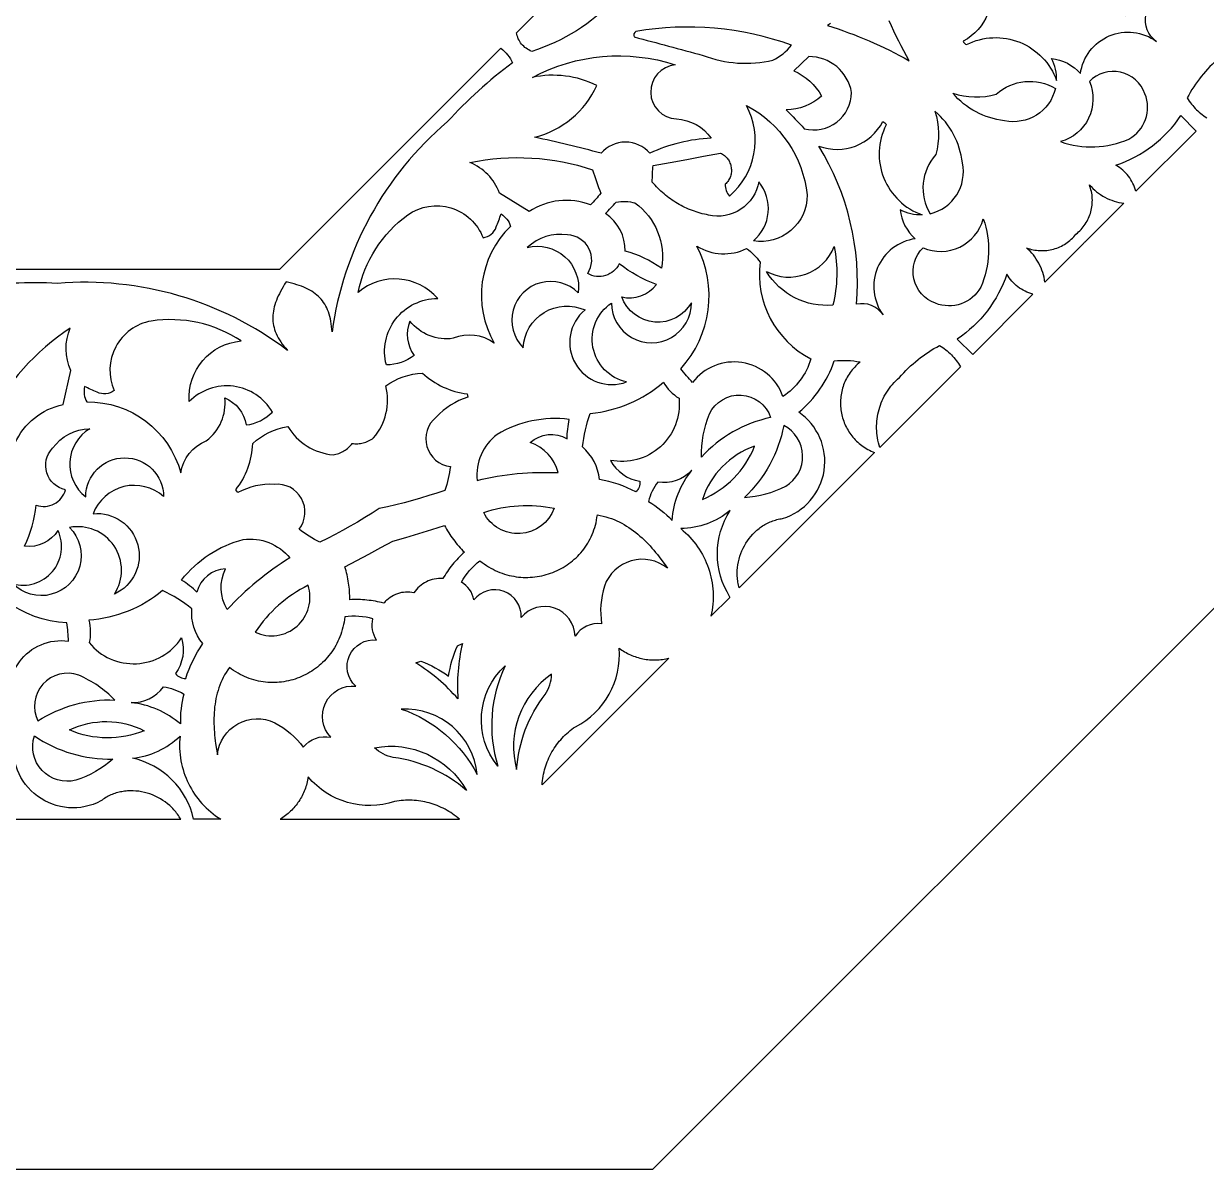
# Model space of a CAD drawing. Extents: x 3927 to 5087, y -513 to 1114.
# Drawn here: x 4621.9 to 4858.3, y -512.6 to -283.5 of the extents above; entities that cross this region are included whole.
import ezdxf

# ---------------------------------------------------------------- set-up
doc = ezdxf.new("R2010")
doc.units = 0
doc.layers.add('LAYER_1', color=18, linetype='CONTINUOUS')

msp = doc.modelspace()

# ---------------------------------------------------------------- linework, layer by layer
at = {"layer": 'LAYER_1'}
for points in [[(4747.65, -512.56), (5087.41, -172.81), (5087.41, 307.68), (4747.65, 647.44), (4267.16, 647.44), (3927.41, 307.68), (3927.41, -172.81), (4267.16, -512.56)], [(4833.9, -327.23), (4833.83, -327.36), (4833.71, -327.49), (4826.04, -335.16), (4825.97, -334.66), (4825.87, -334.17), (4825.75, -333.68), (4825.61, -333.2), (4825.44, -332.73), (4825.26, -332.27), (4825.05, -331.82), (4824.83, -331.37), (4824.58, -330.94), (4824.32, -330.52), (4824.03, -330.11), (4823.73, -329.71), (4823.41, -329.33), (4823.07, -328.96), (4822.71, -328.6), (4822.34, -328.26), (4822.67, -328.39), (4823.01, -328.49), (4823.35, -328.59), (4823.69, -328.67), (4824.03, -328.73), (4824.38, -328.78), (4824.72, -328.82), (4825.06, -328.84), (4825.4, -328.85), (4825.75, -328.85), (4826.09, -328.83), (4826.42, -328.8), (4826.76, -328.75), (4827.09, -328.7), (4827.43, -328.62), (4827.75, -328.54), (4828.08, -328.45), (4828.4, -328.34), (4828.72, -328.22), (4829.03, -328.08), (4829.33, -327.94), (4829.63, -327.78), (4829.93, -327.61), (4830.22, -327.43), (4830.5, -327.23), (4830.77, -327.03), (4831.04, -326.81), (4831.3, -326.58), (4831.55, -326.34), (4831.79, -326.09), (4832.03, -325.83), (4832.25, -325.56), (4832.52, -325.33), (4832.78, -325.1), (4833.03, -324.86), (4833.27, -324.61), (4833.49, -324.35), (4833.71, -324.08), (4833.91, -323.81), (4834.11, -323.53), (4834.29, -323.24), (4834.46, -322.95), (4834.61, -322.65), (4834.76, -322.34), (4834.89, -322.03), (4835.01, -321.71), (4835.12, -321.39), (4835.21, -321.07), (4835.3, -320.74), (4835.37, -320.41), (4835.42, -320.08), (4835.47, -319.74), (4835.5, -319.41), (4835.51, -319.07), (4835.52, -318.73), (4835.51, -318.39), (4835.49, -318.04), (4835.45, -317.7), (4835.4, -317.36), (4835.33, -317.02), (4835.25, -316.68), (4835.16, -316.34), (4835.05, -316.01), (4834.93, -315.67), (4835.27, -316.05), (4835.62, -316.4), (4835.99, -316.74), (4836.38, -317.06), (4836.77, -317.37), (4837.18, -317.65), (4837.61, -317.92), (4838.04, -318.16), (4838.48, -318.39), (4838.94, -318.59), (4839.4, -318.78), (4839.87, -318.94), (4840.35, -319.08), (4840.84, -319.2), (4841.33, -319.3), (4841.83, -319.38), (4834.16, -327.04), (4834.03, -327.16)], [(4695.69, -386.95), (4698.27, -386.18), (4700.85, -385.39), (4703.43, -384.6), (4706, -383.79), (4706.2, -384.16), (4706.4, -384.53), (4706.61, -384.89), (4706.83, -385.25), (4707.06, -385.6), (4707.29, -385.95), (4707.53, -386.29), (4707.77, -386.63), (4708.03, -386.97), (4708.29, -387.29), (4708.55, -387.62), (4708.83, -387.93), (4709.11, -388.25), (4709.39, -388.55), (4709.69, -388.85), (4709.98, -389.15), (4709.67, -389.44), (4709.35, -389.73), (4709.05, -390.03), (4708.75, -390.34), (4708.45, -390.65), (4708.16, -390.97), (4707.88, -391.3), (4707.61, -391.63), (4707.34, -391.96), (4707.08, -392.3), (4706.82, -392.65), (4706.57, -393), (4706.33, -393.35), (4706.1, -393.71), (4705.87, -394.08), (4705.65, -394.44), (4705.43, -394.43), (4705.22, -394.42), (4704.79, -394.43), (4704.37, -394.46), (4703.95, -394.53), (4703.54, -394.62), (4703.14, -394.74), (4702.75, -394.89), (4702.37, -395.06), (4702, -395.25), (4701.65, -395.48), (4701.31, -395.72), (4700.99, -395.99), (4700.69, -396.27), (4700.4, -396.58), (4700.14, -396.91), (4699.89, -397.26), (4699.48, -397.19), (4699.06, -397.14), (4698.64, -397.13), (4698.22, -397.14), (4697.81, -397.18), (4697.4, -397.24), (4696.99, -397.34), (4696.59, -397.46), (4696.21, -397.61), (4695.83, -397.78), (4695.46, -397.98), (4695.11, -398.2), (4694.77, -398.45), (4694.44, -398.72), (4694.29, -398.87), (4694.14, -399.02), (4693.99, -399.18), (4693.85, -399.34), (4693.43, -399.23), (4693.01, -399.14), (4692.59, -399.05), (4692.17, -398.97), (4691.75, -398.9), (4691.32, -398.83), (4690.9, -398.78), (4690.47, -398.73), (4690.04, -398.69), (4689.62, -398.66), (4689.19, -398.64), (4688.76, -398.63), (4688.33, -398.62), (4687.9, -398.63), (4687.47, -398.64), (4687.04, -398.66), (4687.04, -398.24), (4687.04, -397.82), (4687.02, -397.4), (4687, -396.98), (4686.97, -396.57), (4686.93, -396.15), (4686.88, -395.73), (4686.82, -395.32), (4686.76, -394.91), (4686.69, -394.49), (4686.6, -394.08), (4686.51, -393.67), (4686.41, -393.27), (4686.31, -392.86), (4686.19, -392.46), (4686.06, -392.06), (4688.48, -390.79), (4690.89, -389.52), (4693.29, -388.24)], [(4706.82, -413.96), (4706.94, -413.18), (4707.1, -412.41), (4707.28, -411.64), (4707.49, -410.87), (4707.73, -410.12), (4707.99, -409.37), (4708.29, -408.62), (4708.61, -407.89), (4709.56, -407.43), (4709.41, -408.11), (4709.27, -408.8), (4709.14, -409.48), (4709.03, -410.17), (4708.93, -410.86), (4708.84, -411.55), (4708.76, -412.24), (4708.7, -412.93), (4708.65, -413.62), (4708.62, -414.32), (4708.6, -415.01), (4708.59, -415.7), (4708.59, -416.4), (4708.61, -417.09), (4708.64, -417.78), (4708.69, -418.47), (4708.23, -417.95), (4707.76, -417.44), (4707.28, -416.94), (4706.8, -416.45), (4706.3, -415.96), (4705.8, -415.49), (4705.28, -415.02), (4704.76, -414.57), (4704.23, -414.12), (4703.69, -413.69), (4703.14, -413.26), (4702.58, -412.85), (4702.01, -412.44), (4701.44, -412.05), (4700.85, -411.66), (4700.26, -411.29), (4701.27, -410.94), (4702.01, -411.23), (4702.74, -411.55), (4703.46, -411.89), (4704.16, -412.26), (4704.85, -412.65), (4705.52, -413.06), (4706.18, -413.5)]]:
    msp.add_lwpolyline(points, close=True, dxfattribs=at)
for points in [[(4739.98, -278.59, -0.129946), (4723.43, -288.99), (4723.13, -288.86), (4722.85, -288.72), (4722.57, -288.56), (4722.31, -288.38), (4722.07, -288.19), (4721.83, -287.98), (4721.61, -287.76), (4721.41, -287.53), (4721.22, -287.28), (4721.05, -287.02), (4720.89, -286.75), (4720.75, -286.47), (4720.63, -286.18), (4720.52, -285.89), (4720.44, -285.58), (4720.37, -285.27), (4738.82, -266.83)], [(4610.64, -332.56), (4673.09, -332.56), (4717.26, -288.38), (4717.63, -288.68), (4717.98, -288.99), (4718.31, -289.33), (4718.62, -289.69), (4718.91, -290.07), (4719.17, -290.46), (4719.4, -290.87), (4719.62, -291.29, 0.051611), (4706.55, -303.1, 0.184534), (4683.51, -345.11), (4683.47, -344.54), (4683.42, -343.99), (4683.35, -343.45), (4683.27, -342.94), (4683.17, -342.46), (4683.06, -341.99), (4682.93, -341.54), (4682.79, -341.1), (4682.63, -340.69), (4682.46, -340.3), (4682.26, -339.92), (4682.06, -339.56), (4681.83, -339.21), (4681.6, -338.88), (4681.34, -338.57), (4681.07, -338.27), (4680.78, -337.99), (4680.47, -337.72), (4680.15, -337.46), (4679.81, -337.21), (4679.45, -336.98), (4679.07, -336.76), (4678.68, -336.55), (4678.27, -336.35), (4677.84, -336.16), (4677.4, -335.98), (4676.93, -335.81), (4676.45, -335.65), (4675.95, -335.5), (4675.43, -335.35), (4674.89, -335.21), (4674.33, -335.08), (4674.03, -335.57), (4673.75, -336.05), (4673.48, -336.52), (4673.22, -336.99), (4672.99, -337.45), (4672.77, -337.9), (4672.57, -338.35), (4672.39, -338.79), (4672.23, -339.22), (4672.09, -339.65), (4671.97, -340.08), (4671.87, -340.5), (4671.78, -340.92), (4671.72, -341.34), (4671.68, -341.76), (4671.66, -342.17), (4671.67, -342.58), (4671.69, -342.99), (4671.74, -343.39), (4671.82, -343.8), (4671.91, -344.21), (4672.03, -344.62), (4672.17, -345.03), (4672.34, -345.44), (4672.54, -345.85), (4672.76, -346.26), (4673, -346.68), (4673.27, -347.09), (4673.57, -347.52), (4673.89, -347.94), (4674.24, -348.37), (4674.62, -348.8, 0.184534), (4628.62, -335.39, 0.051611), (4611.03, -336.28)], [(4860.89, -290.27, 0.092198), (4854.47, -298.32), (4854.68, -298.64), (4854.89, -298.95), (4855.11, -299.26), (4855.34, -299.55), (4855.58, -299.84), (4855.82, -300.12), (4856.08, -300.4), (4856.34, -300.66), (4856.62, -300.92), (4856.9, -301.17), (4857.19, -301.41), (4857.48, -301.64), (4857.79, -301.86), (4858.1, -302.07), (4858.42, -302.27)], [(4614.97, -442.55), (4653.25, -442.55), (4653.1, -442.29), (4652.95, -442.04), (4652.78, -441.8), (4652.62, -441.56), (4652.44, -441.32), (4652.26, -441.09), (4652.07, -440.86), (4651.88, -440.64), (4651.68, -440.43), (4651.48, -440.22), (4651.27, -440.02), (4651.06, -439.82), (4650.62, -439.45), (4650.16, -439.1), (4649.68, -438.77), (4649.19, -438.46), (4648.68, -438.18), (4648.17, -437.93), (4647.64, -437.7), (4647.1, -437.5), (4646.55, -437.33), (4646, -437.18), (4645.44, -437.06), (4644.88, -436.97), (4644.31, -436.91), (4643.74, -436.87), (4643.17, -436.87), (4642.89, -436.88), (4642.61, -436.89), (4642.32, -436.92), (4642.04, -436.95), (4641.76, -436.99), (4641.48, -437.04), (4641.2, -437.09), (4640.93, -437.15), (4640.65, -437.22), (4640.38, -437.3), (4640.1, -437.39), (4639.83, -437.48), (4639.57, -437.59), (4639.3, -437.7), (4639.04, -437.82), (4638.78, -437.94), (4638.52, -438.08), (4638.27, -438.22), (4638.02, -438.38), (4637.78, -438.54), (4637.53, -438.71), (4637.29, -438.89, -0.629529), (4620, -426.13, -0.138658)]]:
    msp.add_lwpolyline(points, format="xyb", dxfattribs=at)
for points in [[(4827.34, -290.43, -0.190741), (4833.13, -293.45, -0.566428), (4848.34, -287, -0.30721), (4846.23, -281.71, -0.16029), (4814.6, -274.15, -0.380582), (4809.69, -286.95, 0.285714), (4810.37, -287.63, -0.451873), (4828.37, -294.85, 0.142336)], [(4771.66, -290.76, 0.115328), (4775.35, -287.76, 0.128981), (4744.28, -285, 0.4), (4743.9, -286.12, -0.004418), (4757.68, -289.8, 0.149279)], [(4724.01, -306.18, 0.226899), (4736.46, -295.82, 0.168305), (4723.58, -294.2, -0.203895), (4752.14, -291.69, 0.930701), (4752.38, -302.52, -0.229894), (4759.32, -306.36, 0.097316), (4747.05, -309.37, 0.458333), (4737.3, -309.37, 0.01483)], [(4774.3, -300.67, -0.013484), (4777.91, -304.47, 0.488168), (4787.39, -297.2, 0.365052), (4778.81, -290.04), (4775.83, -292.91, -0.168582), (4781.37, -297.93, -0.182959)], [(4846.04, -297.47, 0.555806), (4834.92, -295.02, -0.456437), (4829.15, -307.05, 0.190546), (4842.82, -306.53, 0.376379)], [(4828.14, -296.41, -0.409539), (4817.93, -302.86, -0.189822), (4807.63, -297.37, 0.146101), (4816.3, -297.57, -0.329208)], [(4761.15, -309.32), (4761.38, -309.43), (4761.59, -309.56), (4761.79, -309.69), (4761.99, -309.84), (4762.16, -310), (4762.33, -310.16), (4762.49, -310.34), (4762.63, -310.52), (4762.76, -310.71), (4762.88, -310.91), (4762.98, -311.11), (4763.07, -311.32), (4763.15, -311.53), (4763.22, -311.75), (4763.27, -311.97), (4763.31, -312.19), (4763.34, -312.41), (4763.36, -312.64), (4763.36, -312.87), (4763.35, -313.09), (4763.32, -313.32), (4763.28, -313.54), (4763.23, -313.77), (4763.16, -313.99), (4763.08, -314.2), (4762.98, -314.42), (4762.87, -314.63), (4762.75, -314.83), (4762.61, -315.03), (4762.46, -315.22), (4762.29, -315.4), (4762.11, -315.58, 0.182927), (4762.97, -317.92, 0.353746), (4766.38, -299.84, -0.250469), (4778.5, -317.71, -0.467604), (4767.74, -326.89, 0.410285), (4768.83, -315.08, -0.429437), (4758.77, -321.74), (4758.35, -321.65), (4757.95, -321.56), (4757.54, -321.46), (4757.14, -321.36), (4756.74, -321.24), (4756.34, -321.11), (4755.95, -320.98), (4755.56, -320.84), (4755.17, -320.69), (4754.79, -320.53), (4754.41, -320.36), (4754.03, -320.19), (4753.66, -320.01), (4753.3, -319.82), (4752.93, -319.62), (4752.58, -319.41), (4752.22, -319.2), (4751.87, -318.98), (4751.53, -318.75), (4751.19, -318.51), (4750.85, -318.27), (4750.52, -318.02), (4750.2, -317.76), (4749.88, -317.5), (4749.57, -317.23), (4749.26, -316.95), (4748.96, -316.66), (4748.66, -316.37), (4748.37, -316.07), (4748.09, -315.77), (4747.81, -315.45), (4747.54, -315.13, -0.029744), (4747.72, -311.79), (4751.09, -311.21), (4754.45, -310.61), (4757.8, -309.98)], [(4803.08, -321.47, 0.409539), (4809.53, -311.27, 0.189822), (4804.04, -300.97, -0.146101), (4804.23, -309.63, 0.329208)], [(4844.23, -316.97), (4844.11, -316.56), (4843.97, -316.16), (4843.81, -315.77), (4843.63, -315.39), (4843.43, -315.02), (4843.22, -314.66), (4842.99, -314.31), (4842.74, -313.98), (4842.48, -313.65), (4842.2, -313.34), (4841.91, -313.04), (4841.6, -312.75), (4841.28, -312.48), (4840.94, -312.23), (4840.59, -311.99), (4840.23, -311.77, 0.163331), (4853.22, -301.84), (4856.26, -304.94)], [(4797.1, -320.67, 0.190741), (4800.12, -326.47, 0.566428), (4793.67, -341.68, 0.30721), (4788.37, -339.56, 0.16029), (4780.82, -307.94, 0.380582), (4793.62, -303.03, -0.285714), (4794.29, -303.7, 0.451873), (4801.51, -321.7, -0.142336)], [(4711.06, -311.22, -0.131494), (4735.61, -312.66, 0.015613), (4737.25, -317.38, -0.014201), (4735.18, -319.69, 0.242101), (4722.9, -321.03), (4716.98, -317.33, 0.210762)], [(4738.19, -321.41, 0.020178), (4740.31, -319.14, -0.115727), (4744.08, -319.31, -0.290286), (4749.35, -332.37, 0.093313), (4742.13, -328.95, 0.250344)], [(4699.09, -342.93, 0.260252), (4699.91, -349.8, -0.167096), (4694.37, -351.68, -0.493524), (4704.63, -338.43, 0.411118), (4688.74, -337.19, -0.186909), (4698.64, -321.68, -0.486535), (4713.7, -326.26, 0.285149), (4716.34, -324.1, 0.015682), (4717.31, -321.5, -0.180266), (4719.19, -323.99, 0.343767), (4715.94, -347.34, 0.263043), (4707.76, -346.38, -0.27)], [(4804.14, -339.37, -0.555806), (4801.68, -328.26, 0.456437), (4813.72, -322.48, -0.190546), (4813.2, -336.15, -0.376379)], [(4748.37, -335.6, -0.081447), (4740.92, -331.46, -0.43557), (4734.62, -333.43, 0.585279), (4730.58, -325.71, 0.231059), (4722.55, -328.23, -0.528721), (4732.74, -337.28, 1), (4721.72, -348.25, -0.527165), (4734.09, -340.7, 0.846436), (4742.41, -355.09, -0.660776), (4739.37, -339.32, 1), (4755.36, -339.25, -0.639339), (4741.42, -338.1, 0.297019)], [(4756.46, -327.93, 0.260176), (4766.4, -328.42, -0.071429), (4769.09, -331.12, 0.313845), (4779.25, -350.51, -0.172229), (4773.66, -358.01, 0.598525), (4755.6, -355.24, -0.018892), (4753.23, -352.45, 0.315589)], [(4770.37, -333.02, 0.445111), (4783.9, -328.04, -0.110537), (4783.65, -339.75, -0.284998)], [(4823.64, -337.57), (4823.23, -337.44), (4822.83, -337.3), (4822.44, -337.14), (4822.06, -336.96), (4821.69, -336.77), (4821.33, -336.55), (4820.98, -336.32), (4820.64, -336.08), (4820.32, -335.81), (4820.01, -335.53), (4819.71, -335.24), (4819.42, -334.93), (4819.15, -334.61), (4818.9, -334.27), (4818.66, -333.92), (4818.43, -333.56, -0.163331), (4808.51, -346.55), (4811.61, -349.6)], [(4662.06, -358.28, -0.260252), (4666.34, -363.71, 0.167096), (4671.58, -361.13, 0.493524), (4654.97, -359.01, -0.411118), (4665.32, -346.9, 0.186909), (4647.35, -342.93, 0.486535), (4639.95, -356.82, -0.285149), (4636.54, -357.16, -0.015682), (4634.02, -356, 0.180266), (4634.46, -359.1, -0.343767), (4653.27, -373.31, -0.263043), (4658.36, -366.85, 0.27)], [(4631.17, -344.32, 0.131494), (4614.83, -362.7, -0.015613), (4617.01, -367.19, 0.014201), (4620.11, -367.36, -0.242101), (4629.75, -359.63), (4631.31, -352.83, -0.210762)], [(4809.13, -352.07), (4793.01, -368.2), (4792.87, -367.72), (4792.74, -367.25), (4792.64, -366.77), (4792.55, -366.3), (4792.48, -365.82), (4792.43, -365.34), (4792.4, -364.86), (4792.38, -364.38), (4792.39, -363.9), (4792.4, -363.43), (4792.44, -362.95), (4792.49, -362.48), (4792.56, -362.01), (4792.65, -361.54), (4792.75, -361.08), (4792.87, -360.62), (4793.01, -360.17), (4793.16, -359.72), (4793.33, -359.28), (4793.52, -358.84), (4793.72, -358.41), (4793.93, -357.98), (4794.16, -357.57), (4794.41, -357.16), (4794.68, -356.76), (4794.95, -356.36), (4795.25, -355.98), (4795.55, -355.61), (4795.88, -355.24), (4796.22, -354.89), (4796.57, -354.55), (4796.93, -354.22, -0.092198), (4804.99, -347.81), (4805.31, -348.01), (4805.62, -348.22), (4805.92, -348.44), (4806.22, -348.67), (4806.51, -348.91), (4806.79, -349.16), (4807.07, -349.41), (4807.33, -349.68), (4807.59, -349.95), (4807.84, -350.23), (4808.07, -350.52), (4808.3, -350.82), (4808.53, -351.12), (4808.74, -351.43), (4808.94, -351.75)], [(4791.98, -369.22), (4764.91, -396.29), (4764.83, -396), (4764.77, -395.72), (4764.71, -395.43), (4764.66, -395.14), (4764.61, -394.85), (4764.58, -394.56), (4764.55, -394.26), (4764.53, -393.97), (4764.52, -393.68), (4764.52, -393.39), (4764.52, -393.1), (4764.53, -392.81), (4764.58, -392.23), (4764.66, -391.66), (4764.76, -391.09), (4764.89, -390.53), (4765.05, -389.97), (4765.24, -389.43), (4765.45, -388.9), (4765.69, -388.37), (4765.95, -387.86), (4766.24, -387.37), (4766.55, -386.89), (4766.89, -386.42), (4767.24, -385.98), (4767.62, -385.55), (4768.02, -385.15), (4768.22, -384.95), (4768.44, -384.76), (4768.65, -384.58), (4768.88, -384.4), (4769.1, -384.23), (4769.33, -384.07), (4769.57, -383.91), (4769.81, -383.76), (4770.05, -383.61), (4770.3, -383.48), (4770.56, -383.34), (4770.81, -383.22), (4771.08, -383.1), (4771.34, -383), (4771.61, -382.89), (4771.88, -382.8), (4772.16, -382.72), (4772.44, -382.64), (4772.73, -382.57), (4773.02, -382.51), (4773.31, -382.46), (4773.6, -382.42, 0.629529), (4776.81, -361.17, 0.138658), (4783.9, -350.91, -0.080822), (4789.1, -351.1), (4788.8, -351.34), (4788.52, -351.6), (4788.26, -351.85), (4788, -352.12), (4787.75, -352.39), (4787.52, -352.67), (4787.3, -352.95), (4787.08, -353.24), (4786.88, -353.53), (4786.7, -353.83), (4786.52, -354.13), (4786.35, -354.44), (4786.2, -354.75), (4786.05, -355.06), (4785.92, -355.38), (4785.8, -355.7), (4785.69, -356.02), (4785.59, -356.34), (4785.5, -356.67), (4785.42, -357), (4785.35, -357.33), (4785.3, -357.67), (4785.25, -358), (4785.21, -358.33), (4785.19, -358.67), (4785.17, -359), (4785.17, -359.34), (4785.18, -359.67), (4785.19, -360.01), (4785.22, -360.34), (4785.26, -360.68), (4785.31, -361.01), (4785.37, -361.34), (4785.43, -361.66), (4785.51, -361.99), (4785.6, -362.31), (4785.7, -362.63), (4785.81, -362.95), (4785.93, -363.26), (4786.06, -363.57), (4786.19, -363.88), (4786.34, -364.18), (4786.5, -364.48), (4786.67, -364.77), (4786.84, -365.06), (4787.03, -365.34), (4787.23, -365.62), (4787.43, -365.89), (4787.65, -366.16), (4787.87, -366.42), (4788.11, -366.67), (4788.35, -366.92), (4788.6, -367.15), (4788.87, -367.38), (4789.14, -367.61), (4789.42, -367.82), (4789.71, -368.03), (4790.01, -368.23), (4790.31, -368.42), (4790.63, -368.6), (4790.95, -368.77), (4791.29, -368.93), (4791.63, -369.08)], [(4692.95, -380.42), (4691.51, -381.34), (4690.06, -382.24), (4688.59, -383.12), (4687.11, -383.97), (4685.62, -384.8), (4684.11, -385.61), (4682.59, -386.39), (4681.06, -387.16, -0.043369), (4676.91, -384.57, 0.664616), (4671.94, -375.58, 0.134719), (4664.66, -377.22), (4664.25, -376.67, 0.16006), (4667.65, -367.42, -0.14921), (4674.66, -364.01, 0.243063), (4683.72, -369.66), (4684.01, -369.61), (4684.3, -369.55), (4684.58, -369.47), (4684.86, -369.38), (4685.13, -369.28), (4685.39, -369.17), (4685.65, -369.04), (4685.89, -368.9), (4686.13, -368.75), (4686.36, -368.59), (4686.58, -368.41), (4686.8, -368.23), (4687, -368.04), (4687.19, -367.84), (4687.37, -367.63), (4687.54, -367.41), (4687.81, -367.44), (4688.09, -367.46), (4688.36, -367.47), (4688.64, -367.46), (4688.92, -367.44), (4689.2, -367.41), (4689.47, -367.36), (4689.75, -367.29), (4690.02, -367.22), (4690.29, -367.13), (4690.56, -367.02), (4690.82, -366.9), (4691.08, -366.77), (4691.34, -366.63), (4691.59, -366.47), (4691.83, -366.29, 0.243063), (4694.24, -355.9, -0.14921), (4701.6, -353.34, 0.16006), (4710.55, -357.48), (4710.65, -358.16, 0.134719), (4704.34, -362.15, 0.664616), (4707.18, -372.02, -0.043369), (4706.08, -376.79), (4704.46, -377.33), (4702.84, -377.84), (4701.21, -378.34), (4699.57, -378.8), (4697.92, -379.25), (4696.27, -379.66), (4694.62, -380.06)], [(4733.57, -368.1, -0.054599), (4735.14, -361.39, 0.157976), (4749.76, -355.15, 0.122041), (4752.88, -358.37, -0.506566), (4739.15, -370.78, 0.229925), (4745.05, -374.97, -0.244526), (4744.28, -377.09, 0.070676), (4736.96, -374.58, 0.194819)], [(4757.37, -370.12, -0.099546), (4758.95, -361.51, -0.674396), (4771.2, -362.21, 0.154799)], [(4712.51, -374.78, -0.070225), (4728.69, -373.24, 0.255113), (4723.15, -367.22, -0.328175), (4730.5, -366.47, -0.048), (4730.95, -362.6, 0.166617), (4716.51, -365.58, 0.260364)], [(4766, -378.19, 0.099546), (4774.21, -375.96, 0.591476), (4773.82, -363.83, -0.154799)], [(4622.04, -387.94, 0.081447), (4624.37, -379.74, 0.43557), (4630.22, -376.69, -0.585279), (4627.62, -368.37, -0.231059), (4635.08, -364.47, 0.528721), (4634.27, -378.07, -1), (4649.83, -378.04, 0.527165), (4635.74, -381.45, -0.846436), (4640.02, -397.51, 0.660776), (4631.03, -384.21, -1), (4619.67, -395.47, 0.639339), (4628.71, -384.79, -0.297019)], [(4757.56, -378.59, 0.202648), (4768, -367.96, 0.235088)], [(4746.77, -379.02, -0.071392), (4751.49, -382.78, -0.152277), (4755.44, -372.77, -0.253658), (4748.65, -375.12, 0.106904)], [(4713.83, -381.21, -0.130387), (4727.92, -380.36, -0.658893)], [(4709.39, -395.13, -0.101667), (4713.09, -390.86), (4713.51, -391.19), (4713.94, -391.5), (4714.37, -391.79), (4714.81, -392.07), (4715.25, -392.33), (4715.7, -392.57), (4716.15, -392.79), (4716.6, -393), (4717.06, -393.18), (4717.52, -393.36), (4717.98, -393.51), (4718.45, -393.65), (4718.91, -393.78), (4719.38, -393.88), (4719.85, -393.97), (4720.32, -394.05), (4720.79, -394.11), (4721.26, -394.15), (4721.73, -394.18), (4722.2, -394.19), (4722.67, -394.19), (4723.14, -394.17), (4723.6, -394.14), (4724.07, -394.09), (4724.53, -394.03), (4724.98, -393.95), (4725.44, -393.86), (4725.89, -393.76), (4726.33, -393.64), (4726.78, -393.5), (4727.21, -393.36), (4727.64, -393.2), (4728.07, -393.02), (4728.49, -392.84), (4728.91, -392.64), (4729.31, -392.42), (4729.71, -392.19), (4730.11, -391.96), (4730.49, -391.7), (4730.87, -391.44), (4731.24, -391.16), (4731.6, -390.87), (4731.95, -390.57), (4732.29, -390.26), (4732.62, -389.93), (4732.95, -389.6), (4733.26, -389.25), (4733.56, -388.89), (4733.84, -388.52), (4734.12, -388.14), (4734.39, -387.74), (4734.64, -387.34), (4734.88, -386.93), (4735.1, -386.5), (4735.32, -386.07), (4735.51, -385.62), (4735.7, -385.17), (4735.87, -384.7), (4736.02, -384.23), (4736.16, -383.74), (4736.29, -383.25), (4736.39, -382.75), (4736.48, -382.23), (4736.56, -381.71), (4737.14, -381.82), (4737.72, -381.94), (4738.28, -382.09), (4738.83, -382.26), (4739.37, -382.44), (4739.9, -382.64), (4740.42, -382.87), (4740.93, -383.1), (4741.43, -383.36), (4741.92, -383.63), (4742.4, -383.92), (4742.87, -384.22), (4743.33, -384.53), (4743.78, -384.86), (4744.22, -385.2), (4744.66, -385.56), (4745.08, -385.92), (4745.5, -386.3), (4745.91, -386.68), (4746.31, -387.08), (4746.7, -387.48), (4747.09, -387.9), (4747.47, -388.32), (4747.84, -388.75), (4748.2, -389.18), (4748.56, -389.62), (4748.91, -390.07), (4749.25, -390.52), (4749.92, -391.44), (4750.57, -392.36, 0.52106), (4737.97, -395.93, 0.114668), (4737.41, -403.45, 0.284712), (4732.09, -405.94, 0.696648), (4721.34, -402.21, 0.726017), (4711.88, -398.67, 0.20843)], [(4763.01, -398.19), (4763.07, -398.11, -0.294067), (4763.12, -380.83, -0.165792), (4753.25, -384.44), (4753.73, -384.85), (4754.19, -385.27), (4754.64, -385.7), (4755.06, -386.14), (4755.47, -386.6), (4755.86, -387.07), (4756.24, -387.56), (4756.59, -388.05), (4756.93, -388.56), (4757.25, -389.07), (4757.55, -389.6), (4757.83, -390.13), (4758.09, -390.68), (4758.34, -391.23), (4758.56, -391.79), (4758.77, -392.35), (4758.95, -392.93), (4759.12, -393.51), (4759.26, -394.09), (4759.39, -394.68), (4759.49, -395.27), (4759.57, -395.87), (4759.64, -396.47), (4759.68, -397.08), (4759.7, -397.69), (4759.7, -398.29), (4759.68, -398.9), (4759.64, -399.51), (4759.58, -400.12), (4759.49, -400.73), (4759.38, -401.34), (4759.25, -401.95)], [(4675.09, -390.29, 0.070225), (4662.56, -400.63, -0.255113), (4662.22, -392.46, 0.328175), (4656.5, -397.13, 0.048), (4653.44, -394.71, -0.166617), (4665.76, -386.61, -0.260364)], [(4610.89, -388.23, -0.260176), (4604.21, -395.61, 0.071429), (4604.21, -399.42, -0.313845), (4610.74, -420.32, 0.172229), (4620, -421.67, -0.598525), (4630.81, -406.94, 0.018892), (4630.51, -403.29, -0.315589)], [(4655.48, -400.45, 0.054599), (4649.63, -396.82, -0.157976), (4634.88, -402.74, -0.122041), (4634.94, -407.24, 0.506566), (4653.43, -406.29, -0.229925), (4652.22, -413.43, 0.244526), (4654.26, -414.38, -0.070676), (4657.66, -407.44, -0.194819)], [(4678.71, -395.77, 0.130387), (4668.14, -405.13, 0.658893)], [(4691.69, -402.46, 0.101667), (4686.05, -402.07), (4685.99, -402.6), (4685.91, -403.12), (4685.81, -403.63), (4685.69, -404.14), (4685.56, -404.63), (4685.42, -405.12), (4685.26, -405.59), (4685.08, -406.06), (4684.89, -406.52), (4684.69, -406.97), (4684.47, -407.4), (4684.24, -407.83), (4684, -408.25), (4683.74, -408.65), (4683.47, -409.05), (4683.19, -409.44), (4682.9, -409.81), (4682.6, -410.17), (4682.29, -410.53), (4681.97, -410.87), (4681.63, -411.2), (4681.29, -411.51), (4680.94, -411.82), (4680.58, -412.11), (4680.21, -412.4), (4679.83, -412.66), (4679.45, -412.92), (4679.05, -413.17), (4678.65, -413.4), (4678.25, -413.61), (4677.83, -413.82), (4677.42, -414.01), (4676.99, -414.19), (4676.56, -414.35), (4676.13, -414.51), (4675.69, -414.64), (4675.24, -414.77), (4674.8, -414.88), (4674.34, -414.97), (4673.89, -415.05), (4673.43, -415.11), (4672.97, -415.17), (4672.51, -415.2), (4672.05, -415.22), (4671.59, -415.23), (4671.12, -415.21), (4670.65, -415.19), (4670.19, -415.15), (4669.72, -415.09), (4669.26, -415.01), (4668.79, -414.92), (4668.33, -414.82), (4667.87, -414.69), (4667.41, -414.55), (4666.95, -414.4), (4666.49, -414.22), (4666.04, -414.03), (4665.59, -413.82), (4665.15, -413.59), (4664.71, -413.35), (4664.27, -413.09), (4663.84, -412.81), (4663.41, -412.51), (4662.99, -412.19), (4662.65, -412.68), (4662.33, -413.18), (4662.04, -413.68), (4661.77, -414.19), (4661.52, -414.7), (4661.29, -415.22), (4661.07, -415.74), (4660.88, -416.27), (4660.71, -416.8), (4660.56, -417.34), (4660.42, -417.88), (4660.3, -418.43), (4660.2, -418.98), (4660.11, -419.53), (4660.04, -420.08), (4659.98, -420.64), (4659.94, -421.2), (4659.91, -421.76), (4659.89, -422.32), (4659.89, -422.88), (4659.9, -423.45), (4659.92, -424.01), (4659.95, -424.58), (4659.99, -425.14), (4660.04, -425.71), (4660.1, -426.27), (4660.17, -426.84), (4660.24, -427.4), (4660.42, -428.52), (4660.61, -429.64, -0.52106), (4672.05, -423.25, -0.114668), (4677.76, -428.17, -0.284712), (4683.28, -426.16, -0.696648), (4688.25, -415.93, -0.726017), (4692.43, -406.73, -0.20843)], [(4750.86, -410.34), (4725.51, -435.69), (4725.54, -435.25), (4725.59, -434.82), (4725.64, -434.38), (4725.71, -433.95), (4725.8, -433.53), (4725.89, -433.1), (4726, -432.68), (4726.11, -432.26), (4726.24, -431.85), (4726.38, -431.44), (4726.54, -431.04), (4726.7, -430.64), (4726.88, -430.25), (4727.06, -429.86), (4727.26, -429.48), (4727.47, -429.1), (4727.69, -428.73), (4727.92, -428.36), (4728.16, -428), (4728.41, -427.65), (4728.67, -427.31), (4728.94, -426.97), (4729.22, -426.64), (4729.51, -426.32), (4729.81, -426), (4730.12, -425.7), (4730.44, -425.4), (4730.77, -425.11), (4731.11, -424.83), (4731.46, -424.56), (4731.81, -424.3), (4732.18, -424.05, 0.303459), (4740.9, -408.33), (4741.17, -408.53), (4741.45, -408.72), (4741.73, -408.9), (4742.01, -409.07), (4742.3, -409.23), (4742.59, -409.39), (4742.88, -409.53), (4743.18, -409.67), (4743.48, -409.8), (4743.79, -409.92), (4744.09, -410.04), (4744.4, -410.14), (4744.72, -410.23), (4745.03, -410.32), (4745.35, -410.4), (4745.67, -410.47), (4745.99, -410.53), (4746.31, -410.58), (4746.63, -410.62), (4746.95, -410.65), (4747.28, -410.68), (4747.61, -410.69), (4747.93, -410.7), (4748.26, -410.69), (4748.59, -410.68), (4748.91, -410.66), (4749.24, -410.63), (4749.57, -410.59), (4749.89, -410.54), (4750.22, -410.48), (4750.54, -410.42)], [(4640.08, -418.71, 0.099546), (4632.87, -413.74, 0.674396), (4624.7, -422.9, -0.154799)], [(4716.68, -431.91, -0.400641), (4718.14, -411.88, 0.191625)], [(4720.42, -432.63, -0.148801), (4726.12, -417.61, 0.149579), (4727.39, -413.57, 0.32029)], [(4653.87, -417.51, 0.071392), (4653.19, -423.5, 0.152277), (4643.32, -419.22, 0.253658), (4649.78, -416.09, -0.106904)], [(4712.54, -433.63, 0.400641), (4697.35, -420.51, -0.191625)], [(4645.94, -424.84, -0.202648), (4631.03, -424.7, -0.235088)], [(4639.68, -430.52, -0.099546), (4632.3, -434.75, -0.591476), (4624, -425.9, 0.154799)], [(4655.94, -442.55), (4655.84, -442.54, 0.294067), (4643.59, -430.35, 0.165792), (4653.12, -425.93), (4653.07, -426.55), (4653.03, -427.17), (4653.03, -427.79), (4653.04, -428.41), (4653.07, -429.03), (4653.13, -429.64), (4653.21, -430.24), (4653.31, -430.84), (4653.43, -431.44), (4653.56, -432.03), (4653.72, -432.61), (4653.9, -433.19), (4654.1, -433.76), (4654.32, -434.32), (4654.56, -434.88), (4654.81, -435.42), (4655.09, -435.96), (4655.38, -436.48), (4655.69, -437), (4656.02, -437.51), (4656.37, -438), (4656.73, -438.48), (4657.11, -438.95), (4657.51, -439.41), (4657.92, -439.85), (4658.35, -440.28), (4658.8, -440.7), (4659.26, -441.1), (4659.73, -441.49), (4660.23, -441.86), (4660.73, -442.22), (4661.26, -442.55)], [(4710.4, -436.79, 0.148801), (4695.76, -430.2, -0.149579), (4692, -428.24, -0.32029)], [(4673.12, -442.55), (4708.97, -442.55), (4708.64, -442.26), (4708.3, -441.99), (4707.95, -441.72), (4707.6, -441.47), (4707.24, -441.22), (4706.87, -440.99), (4706.5, -440.77), (4706.12, -440.55), (4705.74, -440.35), (4705.35, -440.17), (4704.96, -439.99), (4704.56, -439.82), (4704.16, -439.67), (4703.75, -439.53), (4703.34, -439.39), (4702.93, -439.27), (4702.51, -439.17), (4702.09, -439.07), (4701.66, -438.99), (4701.24, -438.92), (4700.81, -438.86), (4700.38, -438.81), (4699.95, -438.78), (4699.51, -438.75), (4699.08, -438.74), (4698.64, -438.75), (4698.21, -438.76), (4697.77, -438.79), (4697.33, -438.83), (4696.9, -438.88), (4696.46, -438.95), (4696.02, -439.03, -0.303459), (4678.74, -434.09), (4678.69, -434.42), (4678.63, -434.75), (4678.56, -435.07), (4678.48, -435.39), (4678.39, -435.71), (4678.3, -436.03), (4678.19, -436.34), (4678.08, -436.65), (4677.96, -436.95), (4677.83, -437.25), (4677.69, -437.55), (4677.54, -437.84), (4677.39, -438.13), (4677.23, -438.41), (4677.06, -438.69), (4676.88, -438.97), (4676.7, -439.23), (4676.51, -439.5), (4676.31, -439.76), (4676.1, -440.01), (4675.89, -440.26), (4675.67, -440.5), (4675.44, -440.73), (4675.21, -440.96), (4674.97, -441.18), (4674.72, -441.4), (4674.47, -441.61), (4674.21, -441.81), (4673.95, -442.01), (4673.68, -442.2), (4673.4, -442.38)]]:
    msp.add_lwpolyline(points, format="xyb", close=True, dxfattribs=at)
msp.add_lwpolyline([(4783.14, -283.38), (4782.96, -283.53), (4782.78, -283.68), (4782.58, -283.82), (4783.64, -284.16), (4784.7, -284.51), (4785.75, -284.88), (4786.79, -285.26), (4787.83, -285.65), (4788.87, -286.06), (4789.89, -286.48), (4790.92, -286.91), (4791.93, -287.36), (4792.94, -287.82), (4793.95, -288.3), (4794.95, -288.78), (4795.94, -289.28), (4796.93, -289.8), (4797.91, -290.32), (4798.88, -290.86), (4798.34, -289.89), (4797.81, -288.91), (4797.3, -287.92), (4796.8, -286.93), (4796.31, -285.93), (4795.84, -284.93), (4795.38, -283.92), (4794.93, -282.9)], dxfattribs=at)

doc.saveas('drawing.dxf')
